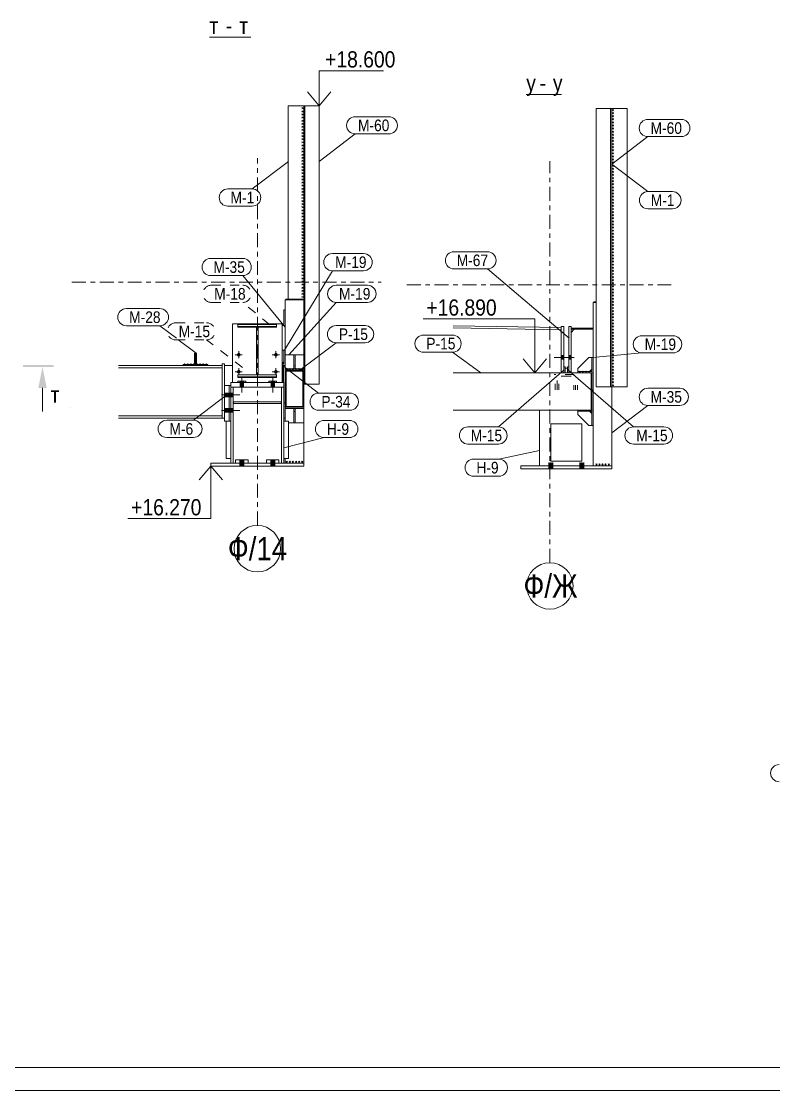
# Model space of a CAD drawing. Header units: millimetres. Extents: x -74 to 1115, y -586 to 256.
# Drawn here: x 422.8 to 584.9, y -585.5 to -355 of the extents above; entities that cross this region are included whole.
import ezdxf

# ---------------------------------------------------------------- set-up
doc = ezdxf.new("R2010")
doc.units = ezdxf.units.MM
for name, pattern in [('XKITLINE00', [0]), ('XKITLINE02', [4, 2, -2]), ('XKITLINE03', [6, 3, -1, 1, -1])]:
    doc.linetypes.add(name, pattern=pattern)
for name, color, linetype, lineweight in [('Bolt', 7, 'Continuous', 0), ('DrawingSheet', 5, 'Continuous', 0), ('GraphicObject', 6, 'Continuous', 0), ('LevelText', 7, 'Continuous', 0), ('OtherObjectType', 1, 'Continuous', 0), ('Part', 2, 'Continuous', 0), ('PartMark', 3, 'Continuous', 0), ('S-GRID', 1, 'Continuous', 0), ('Section', 6, 'Continuous', 0), ('SymbolText', 4, 'Continuous', 0)]:
    doc.layers.add(name, color=color, linetype=linetype, lineweight=lineweight)
doc.styles.add('GOST type A', font='ARIAL.TTF')

msp = doc.modelspace()

# ---------------------------------------------------------------- hatches: boundary and pattern name
at = {"layer": 'Bolt'}
for points in [[(469.23, -426.83), (469.23, -426.81), (469.24, -426.79), (469.24, -426.77), (469.24, -426.75), (469.25, -426.73), (469.26, -426.72), (469.26, -426.7), (469.27, -426.68), (469.28, -426.66), (469.29, -426.65), (469.3, -426.63), (469.31, -426.62), (469.32, -426.6), (469.33, -426.59), (469.34, -426.57), (469.36, -426.56), (469.37, -426.55), (469.39, -426.54), (469.4, -426.53), (469.42, -426.52), (469.44, -426.51), (469.45, -426.5), (469.47, -426.49), (469.49, -426.48), (469.5, -426.48), (469.52, -426.47), (469.54, -426.47), (469.56, -426.47), (469.58, -426.46), (469.6, -426.46), (469.62, -426.46), (469.63, -426.46), (469.65, -426.46), (469.67, -426.47), (469.69, -426.47), (469.71, -426.47), (469.73, -426.48), (469.75, -426.48), (469.76, -426.49), (469.78, -426.5), (469.8, -426.51), (469.81, -426.52), (469.83, -426.53), (469.84, -426.54), (469.86, -426.55), (469.87, -426.56), (469.89, -426.57), (469.9, -426.59), (469.91, -426.6), (469.92, -426.62), (469.93, -426.63), (469.94, -426.65), (469.95, -426.66), (469.96, -426.68), (469.97, -426.7), (469.98, -426.72), (469.98, -426.73), (469.99, -426.75), (469.99, -426.77), (470, -426.79), (470, -426.81), (470, -426.83), (470, -426.84), (470, -426.86), (470, -426.88), (470, -426.9), (469.99, -426.92), (469.99, -426.94), (469.98, -426.96), (469.98, -426.97), (469.97, -426.99), (469.96, -427.01), (469.95, -427.03), (469.94, -427.04), (469.93, -427.06), (469.92, -427.07), (469.91, -427.09), (469.9, -427.1), (469.89, -427.12), (469.87, -427.13), (469.86, -427.14), (469.84, -427.15), (469.83, -427.16), (469.81, -427.17), (469.8, -427.18), (469.78, -427.19), (469.76, -427.2), (469.75, -427.21), (469.73, -427.21), (469.71, -427.22), (469.69, -427.22), (469.67, -427.22), (469.65, -427.23), (469.63, -427.23), (469.62, -427.23), (469.6, -427.23), (469.58, -427.23), (469.56, -427.22), (469.54, -427.22), (469.52, -427.22), (469.5, -427.21), (469.49, -427.21), (469.47, -427.2), (469.45, -427.19), (469.44, -427.18), (469.42, -427.17), (469.4, -427.16), (469.39, -427.15), (469.37, -427.14), (469.36, -427.13), (469.34, -427.12), (469.33, -427.1), (469.32, -427.09), (469.31, -427.07), (469.3, -427.06), (469.29, -427.04), (469.28, -427.03), (469.27, -427.01), (469.26, -426.99), (469.26, -426.97), (469.25, -426.96), (469.24, -426.94), (469.24, -426.92), (469.24, -426.9), (469.23, -426.88), (469.23, -426.86), (469.23, -426.84)], [(477.23, -426.83), (477.23, -426.81), (477.24, -426.79), (477.24, -426.77), (477.24, -426.75), (477.25, -426.73), (477.26, -426.72), (477.26, -426.7), (477.27, -426.68), (477.28, -426.66), (477.29, -426.65), (477.3, -426.63), (477.31, -426.62), (477.32, -426.6), (477.33, -426.59), (477.34, -426.57), (477.36, -426.56), (477.37, -426.55), (477.39, -426.54), (477.4, -426.53), (477.42, -426.52), (477.44, -426.51), (477.45, -426.5), (477.47, -426.49), (477.49, -426.48), (477.5, -426.48), (477.52, -426.47), (477.54, -426.47), (477.56, -426.47), (477.58, -426.46), (477.6, -426.46), (477.62, -426.46), (477.63, -426.46), (477.65, -426.46), (477.67, -426.47), (477.69, -426.47), (477.71, -426.47), (477.73, -426.48), (477.75, -426.48), (477.76, -426.49), (477.78, -426.5), (477.8, -426.51), (477.81, -426.52), (477.83, -426.53), (477.84, -426.54), (477.86, -426.55), (477.87, -426.56), (477.89, -426.57), (477.9, -426.59), (477.91, -426.6), (477.92, -426.62), (477.93, -426.63), (477.94, -426.65), (477.95, -426.66), (477.96, -426.68), (477.97, -426.7), (477.98, -426.72), (477.98, -426.73), (477.99, -426.75), (477.99, -426.77), (478, -426.79), (478, -426.81), (478, -426.83), (478, -426.84), (478, -426.86), (478, -426.88), (478, -426.9), (477.99, -426.92), (477.99, -426.94), (477.98, -426.96), (477.98, -426.97), (477.97, -426.99), (477.96, -427.01), (477.95, -427.03), (477.94, -427.04), (477.93, -427.06), (477.92, -427.07), (477.91, -427.09), (477.9, -427.1), (477.89, -427.12), (477.87, -427.13), (477.86, -427.14), (477.84, -427.15), (477.83, -427.16), (477.81, -427.17), (477.8, -427.18), (477.78, -427.19), (477.76, -427.2), (477.75, -427.21), (477.73, -427.21), (477.71, -427.22), (477.69, -427.22), (477.67, -427.22), (477.65, -427.23), (477.63, -427.23), (477.62, -427.23), (477.6, -427.23), (477.58, -427.23), (477.56, -427.22), (477.54, -427.22), (477.52, -427.22), (477.5, -427.21), (477.49, -427.21), (477.47, -427.2), (477.45, -427.19), (477.44, -427.18), (477.42, -427.17), (477.4, -427.16), (477.39, -427.15), (477.37, -427.14), (477.36, -427.13), (477.34, -427.12), (477.33, -427.1), (477.32, -427.09), (477.31, -427.07), (477.3, -427.06), (477.29, -427.04), (477.28, -427.03), (477.27, -427.01), (477.26, -426.99), (477.26, -426.97), (477.25, -426.96), (477.24, -426.94), (477.24, -426.92), (477.24, -426.9), (477.23, -426.88), (477.23, -426.86), (477.23, -426.84)], [(539.66, -427.81), (539.12, -427.81), (539.12, -427.04), (539.66, -427.04)], [(541.26, -427.81), (540.72, -427.81), (540.72, -427.04), (541.26, -427.04)], [(469.23, -430.49), (469.23, -430.47), (469.24, -430.46), (469.24, -430.44), (469.24, -430.42), (469.25, -430.4), (469.26, -430.38), (469.26, -430.36), (469.27, -430.35), (469.28, -430.33), (469.29, -430.31), (469.3, -430.3), (469.31, -430.28), (469.32, -430.27), (469.33, -430.25), (469.34, -430.24), (469.36, -430.23), (469.37, -430.22), (469.39, -430.2), (469.4, -430.19), (469.42, -430.18), (469.44, -430.17), (469.45, -430.16), (469.47, -430.16), (469.49, -430.15), (469.5, -430.14), (469.52, -430.14), (469.54, -430.14), (469.56, -430.13), (469.58, -430.13), (469.6, -430.13), (469.62, -430.13), (469.63, -430.13), (469.65, -430.13), (469.67, -430.13), (469.69, -430.14), (469.71, -430.14), (469.73, -430.14), (469.75, -430.15), (469.76, -430.16), (469.78, -430.16), (469.8, -430.17), (469.81, -430.18), (469.83, -430.19), (469.84, -430.2), (469.86, -430.22), (469.87, -430.23), (469.89, -430.24), (469.9, -430.25), (469.91, -430.27), (469.92, -430.28), (469.93, -430.3), (469.94, -430.31), (469.95, -430.33), (469.96, -430.35), (469.97, -430.36), (469.98, -430.38), (469.98, -430.4), (469.99, -430.42), (469.99, -430.44), (470, -430.46), (470, -430.47), (470, -430.49), (470, -430.51), (470, -430.53), (470, -430.55), (470, -430.57), (469.99, -430.59), (469.99, -430.6), (469.98, -430.62), (469.98, -430.64), (469.97, -430.66), (469.96, -430.68), (469.95, -430.69), (469.94, -430.71), (469.93, -430.72), (469.92, -430.74), (469.91, -430.75), (469.9, -430.77), (469.89, -430.78), (469.87, -430.8), (469.86, -430.81), (469.84, -430.82), (469.83, -430.83), (469.81, -430.84), (469.8, -430.85), (469.78, -430.86), (469.76, -430.87), (469.75, -430.87), (469.73, -430.88), (469.71, -430.88), (469.69, -430.89), (469.67, -430.89), (469.65, -430.89), (469.63, -430.89), (469.62, -430.89), (469.6, -430.89), (469.58, -430.89), (469.56, -430.89), (469.54, -430.89), (469.52, -430.88), (469.5, -430.88), (469.49, -430.87), (469.47, -430.87), (469.45, -430.86), (469.44, -430.85), (469.42, -430.84), (469.4, -430.83), (469.39, -430.82), (469.37, -430.81), (469.36, -430.8), (469.34, -430.78), (469.33, -430.77), (469.32, -430.75), (469.31, -430.74), (469.3, -430.72), (469.29, -430.71), (469.28, -430.69), (469.27, -430.68), (469.26, -430.66), (469.26, -430.64), (469.25, -430.62), (469.24, -430.6), (469.24, -430.59), (469.24, -430.57), (469.23, -430.55), (469.23, -430.53), (469.23, -430.51)], [(477.23, -430.49), (477.23, -430.47), (477.24, -430.46), (477.24, -430.44), (477.24, -430.42), (477.25, -430.4), (477.26, -430.38), (477.26, -430.36), (477.27, -430.35), (477.28, -430.33), (477.29, -430.31), (477.3, -430.3), (477.31, -430.28), (477.32, -430.27), (477.33, -430.25), (477.34, -430.24), (477.36, -430.23), (477.37, -430.22), (477.39, -430.2), (477.4, -430.19), (477.42, -430.18), (477.44, -430.17), (477.45, -430.16), (477.47, -430.16), (477.49, -430.15), (477.5, -430.14), (477.52, -430.14), (477.54, -430.14), (477.56, -430.13), (477.58, -430.13), (477.6, -430.13), (477.62, -430.13), (477.63, -430.13), (477.65, -430.13), (477.67, -430.13), (477.69, -430.14), (477.71, -430.14), (477.73, -430.14), (477.75, -430.15), (477.76, -430.16), (477.78, -430.16), (477.8, -430.17), (477.81, -430.18), (477.83, -430.19), (477.84, -430.2), (477.86, -430.22), (477.87, -430.23), (477.89, -430.24), (477.9, -430.25), (477.91, -430.27), (477.92, -430.28), (477.93, -430.3), (477.94, -430.31), (477.95, -430.33), (477.96, -430.35), (477.97, -430.36), (477.98, -430.38), (477.98, -430.4), (477.99, -430.42), (477.99, -430.44), (478, -430.46), (478, -430.47), (478, -430.49), (478, -430.51), (478, -430.53), (478, -430.55), (478, -430.57), (477.99, -430.59), (477.99, -430.6), (477.98, -430.62), (477.98, -430.64), (477.97, -430.66), (477.96, -430.68), (477.95, -430.69), (477.94, -430.71), (477.93, -430.72), (477.92, -430.74), (477.91, -430.75), (477.9, -430.77), (477.89, -430.78), (477.87, -430.8), (477.86, -430.81), (477.84, -430.82), (477.83, -430.83), (477.81, -430.84), (477.8, -430.85), (477.78, -430.86), (477.76, -430.87), (477.75, -430.87), (477.73, -430.88), (477.71, -430.88), (477.69, -430.89), (477.67, -430.89), (477.65, -430.89), (477.63, -430.89), (477.62, -430.89), (477.6, -430.89), (477.58, -430.89), (477.56, -430.89), (477.54, -430.89), (477.52, -430.88), (477.5, -430.88), (477.49, -430.87), (477.47, -430.87), (477.45, -430.86), (477.44, -430.85), (477.42, -430.84), (477.4, -430.83), (477.39, -430.82), (477.37, -430.81), (477.36, -430.8), (477.34, -430.78), (477.33, -430.77), (477.32, -430.75), (477.31, -430.74), (477.3, -430.72), (477.29, -430.71), (477.28, -430.69), (477.27, -430.68), (477.26, -430.66), (477.26, -430.64), (477.25, -430.62), (477.24, -430.6), (477.24, -430.59), (477.24, -430.57), (477.23, -430.55), (477.23, -430.53), (477.23, -430.51)], [(469.9, -432.84), (469.9, -432.51), (470.67, -432.51), (470.67, -432.84)], [(469.9, -433.84), (469.9, -432.84), (470.67, -432.84), (470.67, -433.84)], [(469.9, -433.84), (469.9, -432.84), (470.67, -432.84), (470.67, -433.84)], [(476.57, -432.84), (476.57, -432.51), (477.33, -432.51), (477.33, -432.84)], [(476.57, -433.84), (476.57, -432.84), (477.33, -432.84), (477.33, -433.84)], [(476.57, -433.84), (476.57, -432.84), (477.33, -432.84), (477.33, -433.84)], [(466.55, -435.13), (467.55, -435.13), (467.55, -435.89), (466.55, -435.89)], [(466.55, -435.13), (467.55, -435.13), (467.55, -435.89), (466.55, -435.89)], [(467.55, -435.13), (467.88, -435.13), (467.88, -435.89), (467.55, -435.89)], [(467.55, -435.13), (467.88, -435.13), (467.88, -435.89), (467.55, -435.89)], [(467.92, -435.13), (468.42, -435.13), (468.42, -435.89), (467.92, -435.89)], [(467.92, -435.13), (468.42, -435.13), (468.42, -435.89), (467.92, -435.89)], [(466.55, -438.46), (467.55, -438.46), (467.55, -439.23), (466.55, -439.23)], [(466.55, -438.46), (467.55, -438.46), (467.55, -439.23), (466.55, -439.23)], [(467.55, -438.46), (467.88, -438.46), (467.88, -439.23), (467.55, -439.23)], [(467.55, -438.46), (467.88, -438.46), (467.88, -439.23), (467.55, -439.23)], [(467.92, -438.46), (468.42, -438.46), (468.42, -439.23), (467.92, -439.23)], [(467.92, -438.46), (468.42, -438.46), (468.42, -439.23), (467.92, -439.23)], [(469.85, -450.18), (469.85, -449.51), (470.72, -449.51), (470.72, -450.18)], [(469.85, -450.18), (469.85, -449.51), (470.72, -449.51), (470.72, -450.18)], [(469.85, -450.84), (469.85, -450.18), (470.72, -450.18), (470.72, -450.84)], [(469.85, -450.84), (469.85, -450.18), (470.72, -450.18), (470.72, -450.84)], [(476.52, -450.18), (476.52, -449.51), (477.38, -449.51), (477.38, -450.18)], [(476.52, -450.18), (476.52, -449.51), (477.38, -449.51), (477.38, -450.18)], [(476.52, -450.84), (476.52, -450.18), (477.38, -450.18), (477.38, -450.84)], [(476.52, -450.84), (476.52, -450.18), (477.38, -450.18), (477.38, -450.84)], [(537.29, -450.09), (537.29, -450.76), (536.42, -450.76), (536.42, -450.09)], [(537.29, -450.76), (537.29, -451.42), (536.42, -451.42), (536.42, -450.76)], [(543.96, -450.09), (543.96, -450.76), (543.09, -450.76), (543.09, -450.09)], [(543.96, -450.76), (543.96, -451.42), (543.09, -451.42), (543.09, -450.76)]]:
    msp.add_hatch(color=256, dxfattribs=at).paths.add_polyline_path(points, flags=17)
at = {"layer": 'Section'}
for points in [[(423.13, -429.09), (429.73, -429.09), (429.73, -429.51), (423.13, -429.51)], [(427.33, -429.51), (428.23, -434.01), (426.43, -434.01)]]:
    msp.add_hatch(color=256, dxfattribs=at).paths.add_polyline_path(points, flags=17)

# ---------------------------------------------------------------- linework, layer by layer
at = {"layer": 'Bolt', "linetype": 'XKITLINE00', "lineweight": 0}
for p, q in [((469.62, -427.61), (469.62, -426.08)), ((477.62, -427.61), (477.62, -426.08)), ((468.85, -426.84), (470.38, -426.84)), ((476.85, -426.84), (478.38, -426.84)), ((541.92, -427.42), (537.59, -427.42)), ((539.66, -427.04), (539.12, -427.04)), ((539.66, -427.81), (539.12, -427.81)), ((541.26, -427.04), (540.72, -427.04)), ((541.26, -427.81), (540.72, -427.81)), ((468.85, -430.51), (470.38, -430.51)), ((469.62, -431.28), (469.62, -429.74)), ((476.85, -430.51), (478.38, -430.51)), ((477.62, -431.28), (477.62, -429.74)), ((469.9, -432.51), (469.9, -432.84)), ((469.9, -432.84), (469.9, -433.84)), ((469.9, -432.84), (469.9, -433.84)), ((470.28, -431.84), (470.28, -435.01)), ((470.28, -432.84), (470.28, -433.84)), ((470.67, -432.51), (470.67, -432.84)), ((470.67, -432.84), (470.67, -433.84)), ((470.67, -432.84), (470.67, -433.84)), ((476.57, -432.51), (476.57, -432.84)), ((476.57, -432.84), (476.57, -433.84)), ((476.57, -432.84), (476.57, -433.84)), ((476.95, -431.84), (476.95, -435.01)), ((476.95, -432.84), (476.95, -433.84)), ((477.33, -432.51), (477.33, -432.84)), ((477.33, -432.84), (477.33, -433.84)), ((477.33, -432.84), (477.33, -433.84)), ((465.88, -435.51), (469.88, -435.51)), ((465.88, -435.51), (469.88, -435.51)), ((466.55, -435.13), (467.55, -435.13)), ((466.55, -435.13), (467.55, -435.13)), ((467.55, -435.13), (467.88, -435.13)), ((467.55, -435.13), (467.88, -435.13)), ((467.92, -435.13), (468.42, -435.13)), ((467.92, -435.13), (468.42, -435.13)), ((466.55, -435.89), (467.55, -435.89)), ((466.55, -435.89), (467.55, -435.89)), ((467.55, -435.89), (467.88, -435.89)), ((467.55, -435.89), (467.88, -435.89)), ((467.92, -435.89), (468.42, -435.89)), ((467.92, -435.89), (468.42, -435.89)), ((465.88, -438.84), (469.88, -438.84)), ((465.88, -438.84), (469.88, -438.84)), ((466.55, -438.46), (467.55, -438.46)), ((466.55, -438.46), (467.55, -438.46)), ((466.55, -439.23), (467.55, -439.23)), ((466.55, -439.23), (467.55, -439.23)), ((467.55, -438.46), (467.88, -438.46)), ((467.55, -438.46), (467.88, -438.46)), ((467.55, -439.23), (467.88, -439.23)), ((467.55, -439.23), (467.88, -439.23)), ((467.92, -438.46), (468.42, -438.46)), ((467.92, -438.46), (468.42, -438.46)), ((467.92, -439.23), (468.42, -439.23)), ((467.92, -439.23), (468.42, -439.23)), ((469.85, -449.51), (469.85, -450.18)), ((469.85, -449.51), (469.85, -450.18)), ((469.85, -450.18), (469.85, -450.84)), ((469.85, -450.18), (469.85, -450.84)), ((470.28, -449.51), (470.28, -450.84)), ((470.28, -449.51), (470.28, -450.84)), ((470.72, -449.51), (470.72, -450.18)), ((470.72, -449.51), (470.72, -450.18)), ((470.72, -450.18), (470.72, -450.84)), ((470.72, -450.18), (470.72, -450.84)), ((476.52, -449.51), (476.52, -450.18)), ((476.52, -449.51), (476.52, -450.18)), ((476.52, -450.18), (476.52, -450.84)), ((476.52, -450.18), (476.52, -450.84)), ((476.95, -449.51), (476.95, -450.84)), ((476.95, -449.51), (476.95, -450.84)), ((477.38, -449.51), (477.38, -450.18)), ((477.38, -449.51), (477.38, -450.18)), ((477.38, -450.18), (477.38, -450.84)), ((477.38, -450.18), (477.38, -450.84)), ((536.42, -450.09), (536.42, -450.76)), ((536.42, -450.76), (536.42, -451.42)), ((536.86, -450.09), (536.86, -451.42)), ((537.29, -450.09), (537.29, -450.76)), ((537.29, -450.76), (537.29, -451.42)), ((543.09, -450.09), (543.09, -450.76)), ((543.09, -450.76), (543.09, -451.42)), ((543.52, -450.09), (543.52, -451.42)), ((543.96, -450.09), (543.96, -450.76)), ((543.96, -450.76), (543.96, -451.42))]:
    msp.add_line(p, q, dxfattribs=at)
at = {"layer": 'Bolt', "linetype": 'XKITLINE02', "lineweight": 0}
for p, q in [((539.66, -430.71), (539.12, -430.71)), ((539.92, -430.71), (539.66, -430.71)), ((540.46, -430.71), (539.92, -430.71)), ((540.72, -430.71), (540.46, -430.71)), ((541.26, -430.71), (540.72, -430.71)), ((469.9, -432.84), (469.9, -433.84)), ((470.28, -432.84), (470.28, -433.84)), ((470.67, -432.84), (470.67, -433.84)), ((476.57, -432.84), (476.57, -433.84)), ((476.95, -432.84), (476.95, -433.84)), ((477.33, -432.84), (477.33, -433.84)), ((541.92, -431.09), (537.59, -431.09)), ((537.81, -433.09), (537.81, -433.42)), ((538.19, -432.42), (538.19, -435.59)), ((538.57, -433.09), (538.57, -433.42)), ((539.66, -431.47), (539.12, -431.47)), ((539.92, -431.47), (539.66, -431.47)), ((540.46, -431.47), (539.92, -431.47)), ((540.72, -431.47), (540.46, -431.47)), ((541.26, -431.47), (540.72, -431.47)), ((537.81, -433.42), (537.81, -434.42)), ((537.81, -433.42), (537.81, -434.42)), ((538.19, -433.42), (538.19, -434.42)), ((538.57, -433.42), (538.57, -434.42)), ((538.57, -433.42), (538.57, -434.42)), ((541.81, -433.42), (541.81, -434.42)), ((542.19, -433.42), (542.19, -434.42)), ((542.57, -433.42), (542.57, -434.42))]:
    msp.add_line(p, q, dxfattribs=at)
at = {"layer": 'DrawingSheet', "linetype": 'XKITLINE00', "lineweight": 0}
for p, q in [((-54.05, -580.45), (1109.95, -580.45)), ((-74.05, -585.45), (1114.95, -585.45))]:
    msp.add_line(p, q, dxfattribs=at)
at = {"layer": 'GraphicObject', "linetype": 'XKITLINE00', "lineweight": 0}
for p, q in [((483.62, -414.98), (483.62, -373.18)), ((549.99, -373.76), (549.99, -433.76)), ((457.62, -429.18), (462.95, -429.18)), ((479.62, -430.18), (483.62, -430.18)), ((542.66, -430.76), (545.52, -430.76)), ((479.62, -450.18), (483.62, -450.18)), ((545.99, -450.76), (549.99, -450.76))]:
    msp.add_line(p, q, dxfattribs=at)
at = {"layer": 'LevelText', "linetype": 'XKITLINE00', "lineweight": 0}
for p, q in [((486.95, -373.18), (486.95, -365.63)), ((486.95, -365.63), (487.53, -365.63)), ((500.78, -365.63), (487.53, -365.63)), ((484.45, -370.18), (486.95, -373.18)), ((486.95, -373.18), (489.45, -370.18)), ((522.6, -419.12), (509.35, -419.12)), ((533.41, -419.12), (522.6, -419.12)), ((533.41, -430.76), (533.41, -419.12)), ((530.91, -427.76), (533.41, -430.76)), ((533.41, -430.76), (535.91, -427.76)), ((463.62, -450.84), (461.12, -453.84)), ((463.62, -450.84), (463.62, -462.16)), ((466.12, -453.84), (463.62, -450.84)), ((458.98, -462.16), (445.73, -462.16)), ((463.62, -462.16), (458.98, -462.16))]:
    msp.add_line(p, q, dxfattribs=at)
at = {"layer": 'OtherObjectType', "linetype": 'XKITLINE00', "lineweight": 0}
for p, q in [((463.29, -358.43), (472.23, -358.43)), ((531.56, -370.76), (539.14, -370.76))]:
    msp.add_line(p, q, dxfattribs=at)
at = {"layer": 'Part', "linetype": 'XKITLINE00', "lineweight": 0}
for p, q in [((480.28, -414.84), (480.28, -373.18)), ((480.28, -373.18), (483.62, -373.18)), ((483.62, -414.98), (483.62, -373.18)), ((483.62, -373.18), (486.95, -373.18)), ((483.88, -433.18), (483.88, -373.18)), ((486.95, -433.18), (486.95, -373.18)), ((546.66, -373.76), (549.72, -373.76)), ((546.66, -433.76), (546.66, -373.76)), ((549.72, -433.76), (549.72, -373.76)), ((549.72, -373.76), (549.99, -373.76)), ((549.99, -433.76), (549.99, -373.76)), ((553.32, -373.76), (549.99, -373.76)), ((553.32, -433.76), (553.32, -373.76)), ((479.62, -426.84), (479.62, -414.98)), ((479.62, -414.98), (483.62, -414.98)), ((483.45, -414.84), (479.78, -414.84)), ((479.78, -414.84), (479.78, -414.98)), ((483.45, -414.98), (483.45, -414.84)), ((483.62, -426.84), (483.62, -414.98)), ((545.99, -450.76), (545.99, -415.56)), ((545.99, -415.56), (546.66, -415.56)), ((546.66, -415.42), (546.16, -415.42)), ((546.16, -415.42), (546.16, -415.56)), ((479.35, -420.24), (479.35, -417.18)), ((479.35, -417.18), (479.62, -417.18)), ((468.28, -432.84), (468.28, -420.18)), ((468.28, -420.18), (478.95, -420.18)), ((469.45, -420.77), (469.45, -420.3)), ((469.45, -420.3), (477.78, -420.3)), ((469.45, -420.88), (469.45, -420.77)), ((473.47, -420.77), (469.45, -420.77)), ((469.45, -420.88), (473.47, -420.88)), ((473.47, -431.17), (473.47, -420.77)), ((477.78, -420.77), (473.77, -420.77)), ((473.77, -420.77), (473.77, -431.17)), ((473.77, -420.88), (477.78, -420.88)), ((477.78, -420.3), (477.78, -420.77)), ((477.78, -420.88), (477.78, -420.77)), ((478.95, -432.84), (478.95, -420.18)), ((478.95, -420.24), (479.35, -420.24)), ((478.95, -420.51), (479.62, -420.51)), ((515.82, -420.59), (539.12, -420.99)), ((515.82, -421.06), (539.12, -421.46)), ((539.12, -430.76), (539.12, -420.76)), ((539.12, -420.76), (539.66, -420.76)), ((539.66, -420.76), (539.66, -430.76)), ((540.72, -430.76), (540.72, -420.76)), ((540.72, -420.76), (541.26, -420.76)), ((541.26, -420.76), (541.26, -430.76)), ((541.26, -421.09), (545.99, -421.09)), ((541.26, -422.02), (541.92, -421.36)), ((541.26, -421.36), (545.99, -421.36)), ((478.95, -425.84), (479.35, -425.84)), ((479.62, -425.84), (479.35, -425.84)), ((479.35, -425.84), (479.35, -428.91)), ((479.62, -426.84), (479.62, -425.84)), ((460.28, -426.51), (460.05, -426.51)), ((460.05, -426.51), (460.05, -428.94)), ((460.28, -429.18), (460.28, -426.51)), ((460.28, -429.18), (460.28, -426.51)), ((460.28, -426.51), (460.52, -426.51)), ((460.52, -426.51), (460.52, -428.94)), ((478.95, -428.81), (479.35, -428.41)), ((479.62, -426.84), (481.45, -426.84)), ((479.62, -430.18), (479.62, -426.84)), ((481.78, -426.84), (481.45, -426.84)), ((481.45, -429.91), (481.45, -426.84)), ((481.78, -426.84), (483.62, -426.84)), ((481.78, -429.91), (481.78, -426.84)), ((483.62, -426.84), (483.62, -430.18)), ((545.06, -427.42), (542.66, -429.82)), ((545.72, -427.42), (545.06, -427.42)), ((545.99, -427.42), (545.72, -427.42)), ((545.72, -427.42), (545.72, -430.49)), ((545.99, -430.76), (545.99, -427.42)), ((466.02, -429.18), (443.68, -429.18)), ((443.68, -429.64), (466.02, -429.64)), ((460.05, -428.94), (457.62, -428.94)), ((457.62, -428.94), (457.62, -429.18)), ((460.52, -428.94), (462.95, -428.94)), ((462.95, -428.94), (462.95, -429.18)), ((466.02, -428.84), (466.55, -428.84)), ((466.02, -429.18), (466.02, -428.84)), ((466.02, -429.64), (466.02, -429.18)), ((466.02, -440.04), (466.02, -429.64)), ((466.55, -433.51), (466.55, -428.84)), ((466.55, -429.18), (468.28, -429.18)), ((478.95, -432.51), (478.95, -428.84)), ((479.35, -428.91), (478.95, -428.91)), ((478.95, -429.18), (479.15, -429.18)), ((478.95, -429.18), (479.62, -429.18)), ((479.15, -429.18), (479.15, -432.84)), ((479.28, -429.34), (479.15, -429.34)), ((479.28, -432.84), (479.28, -429.34)), ((479.62, -429.91), (483.62, -429.91)), ((479.62, -438.18), (479.62, -430.18)), ((479.62, -430.18), (483.62, -430.18)), ((483.42, -430.38), (479.82, -430.38)), ((479.82, -430.38), (479.82, -437.98)), ((481.45, -429.24), (481.78, -429.24)), ((481.78, -429.91), (481.45, -429.91)), ((483.42, -437.98), (483.42, -430.38)), ((483.62, -430.18), (483.62, -438.18)), ((515.82, -430.76), (545.52, -430.76)), ((539.92, -429.42), (539.66, -429.42)), ((539.66, -429.42), (539.66, -430.76)), ((539.92, -430.76), (539.92, -429.42)), ((540.46, -429.76), (539.92, -429.76)), ((539.92, -429.76), (539.92, -430.76)), ((540.72, -429.42), (540.46, -429.42)), ((540.46, -429.42), (540.46, -430.76)), ((540.46, -430.76), (540.46, -429.76)), ((540.72, -430.76), (540.72, -429.42)), ((542.66, -429.82), (542.66, -430.49)), ((545.72, -430.49), (542.66, -430.49)), ((542.66, -430.49), (542.66, -430.76)), ((542.66, -430.76), (545.99, -430.76)), ((545.22, -430.49), (545.72, -429.99)), ((545.52, -438.76), (545.52, -430.76)), ((545.66, -430.92), (545.52, -430.92)), ((545.66, -438.59), (545.66, -430.92)), ((467.92, -432.84), (479.32, -432.84)), ((467.92, -433.84), (467.92, -432.84)), ((469.45, -431.64), (469.45, -431.17)), ((469.45, -431.17), (473.47, -431.17)), ((469.45, -431.75), (469.45, -431.64)), ((469.45, -431.64), (477.78, -431.64)), ((469.45, -431.75), (477.78, -431.75)), ((469.45, -432.84), (469.45, -432.51)), ((469.45, -432.51), (471.12, -432.51)), ((471.12, -432.84), (471.12, -432.51)), ((473.77, -431.17), (477.78, -431.17)), ((476.12, -432.84), (476.12, -432.51)), ((476.12, -432.51), (477.78, -432.51)), ((477.78, -431.17), (477.78, -431.64)), ((477.78, -431.75), (477.78, -431.64)), ((477.78, -432.84), (477.78, -432.51)), ((479.32, -432.84), (479.32, -433.84)), ((483.62, -433.18), (486.95, -433.18)), ((467.55, -433.51), (466.55, -433.51)), ((466.55, -433.51), (466.55, -441.18)), ((467.88, -433.51), (467.55, -433.51)), ((467.55, -433.51), (467.55, -441.18)), ((467.55, -433.51), (467.55, -441.18)), ((467.88, -433.51), (467.88, -441.18)), ((467.92, -433.84), (468.42, -433.84)), ((467.92, -450.18), (467.92, -433.84)), ((468.42, -433.84), (468.42, -450.18)), ((468.42, -433.84), (478.82, -433.84)), ((479.32, -433.84), (478.82, -433.84)), ((478.82, -433.84), (478.82, -450.18)), ((479.32, -450.18), (479.32, -433.84)), ((545.66, -434.42), (545.99, -434.42)), ((549.72, -433.76), (546.66, -433.76)), ((549.72, -433.76), (549.99, -433.76)), ((549.99, -450.76), (549.99, -433.76)), ((549.99, -433.76), (553.32, -433.76)), ((467.88, -437.18), (467.92, -437.18)), ((478.78, -437.01), (468.45, -437.01)), ((468.45, -437.01), (468.45, -437.34)), ((478.78, -437.34), (468.45, -437.34)), ((478.78, -437.01), (478.78, -437.34)), ((479.32, -437.18), (479.62, -437.18)), ((479.35, -437.44), (479.32, -437.44)), ((479.35, -440.51), (479.35, -437.44)), ((443.68, -440.04), (466.02, -440.04)), ((466.02, -440.51), (466.02, -440.04)), ((479.35, -437.94), (479.32, -437.91)), ((483.62, -438.18), (479.62, -438.18)), ((479.62, -438.18), (479.62, -441.18)), ((479.62, -438.44), (483.62, -438.44)), ((479.82, -437.98), (483.42, -437.98)), ((481.45, -438.44), (481.45, -441.51)), ((481.45, -438.44), (481.78, -438.44)), ((481.45, -439.11), (481.78, -439.11)), ((481.78, -438.44), (481.78, -441.51)), ((483.62, -441.51), (483.62, -438.18)), ((515.82, -438.76), (545.52, -438.76)), ((534.39, -450.76), (534.39, -438.76)), ((542.66, -439.02), (542.66, -438.76)), ((542.66, -438.76), (545.99, -438.76)), ((542.66, -439.69), (542.66, -439.02)), ((545.72, -439.02), (542.66, -439.02)), ((545.06, -442.09), (542.66, -439.69)), ((545.72, -439.52), (545.22, -439.02)), ((545.52, -438.59), (545.66, -438.59)), ((545.72, -442.09), (545.72, -439.02)), ((545.99, -438.76), (545.99, -442.09)), ((443.68, -440.51), (466.02, -440.51)), ((466.02, -440.51), (466.55, -440.51)), ((467.55, -441.18), (466.55, -441.18)), ((466.92, -449.18), (466.92, -441.18)), ((467.88, -441.18), (467.55, -441.18)), ((467.88, -441.18), (467.92, -441.18)), ((479.32, -440.51), (479.35, -440.51)), ((479.32, -441.18), (480.32, -441.18)), ((479.62, -440.51), (479.35, -440.51)), ((480.32, -441.18), (480.32, -449.18)), ((480.32, -441.51), (481.45, -441.51)), ((481.45, -441.51), (481.78, -441.51)), ((481.78, -441.51), (483.62, -441.51)), ((483.62, -450.18), (483.62, -441.51)), ((536.86, -441.76), (536.86, -449.76)), ((543.52, -441.76), (536.86, -441.76)), ((543.52, -449.76), (543.52, -441.76)), ((545.72, -442.09), (545.06, -442.09)), ((545.99, -442.09), (545.72, -442.09)), ((466.92, -449.18), (467.92, -449.18)), ((480.32, -449.18), (479.32, -449.18)), ((479.62, -450.18), (479.62, -449.18)), ((463.62, -450.84), (463.62, -450.18)), ((463.62, -450.18), (483.62, -450.18)), ((463.62, -450.84), (483.62, -450.84)), ((468.95, -450.18), (468.95, -449.51)), ((468.95, -449.51), (471.62, -449.51)), ((471.62, -450.18), (471.62, -449.51)), ((475.62, -450.18), (475.62, -449.51)), ((475.62, -449.51), (478.28, -449.51)), ((478.28, -450.18), (478.28, -449.51)), ((483.62, -450.84), (483.62, -450.18)), ((530.39, -450.76), (549.99, -450.76)), ((530.39, -451.42), (530.39, -450.76)), ((549.99, -451.42), (530.39, -451.42)), ((536.86, -449.76), (543.52, -449.76)), ((545.99, -450.76), (549.99, -450.76)), ((549.99, -450.76), (549.99, -451.42))]:
    msp.add_line(p, q, dxfattribs=at)
at = {"layer": 'PartMark', "linetype": 'XKITLINE00', "lineweight": 0}
for p, q in [((494.71, -375.56), (501.94, -375.56)), ((557.75, -376.14), (564.98, -376.14)), ((486.93, -385.19), (494.71, -379.26)), ((494.71, -379.26), (501.94, -379.26)), ((549.97, -385.77), (557.75, -379.84)), ((557.75, -379.84), (564.98, -379.84)), ((480.3, -385.19), (472.52, -391.12)), ((550.01, -385.77), (557.79, -391.69)), ((467.25, -391.12), (472.52, -391.12)), ((557.79, -391.69), (563.06, -391.69)), ((467.25, -394.82), (472.52, -394.82)), ((557.79, -395.39), (563.06, -395.39)), ((489.78, -405.05), (496.52, -405.05)), ((515.98, -404.65), (523.2, -404.65)), ((463.56, -406.1), (470.47, -406.1)), ((463.56, -409.8), (470.47, -409.8)), ((479.63, -420.92), (470.47, -409.8)), ((479.47, -425.86), (489.78, -408.75)), ((489.78, -408.75), (496.52, -408.75)), ((515.98, -408.35), (523.2, -408.35)), ((540.84, -423.3), (523.2, -408.35)), ((490.62, -411.86), (497.36, -411.86)), ((445.4, -416.9), (452.63, -416.9)), ((480.43, -426.86), (490.62, -415.56)), ((490.62, -415.56), (497.36, -415.56)), ((445.4, -420.6), (452.63, -420.6)), ((456.17, -423.3), (452.63, -420.6)), ((490.58, -420.57), (496.84, -420.57)), ((460.41, -426.53), (456.51, -423.56)), ((509.44, -422.6), (515.69, -422.6)), ((556.48, -422.74), (563.21, -422.74)), ((482.81, -430.19), (490.58, -424.27)), ((490.58, -424.27), (496.84, -424.27)), ((509.44, -426.3), (515.69, -426.3)), ((521.77, -430.77), (515.69, -426.3)), ((545.85, -427.44), (556.48, -426.44)), ((556.48, -426.44), (563.21, -426.44)), ((479.04, -429.19), (486.82, -435.12)), ((539.72, -430.1), (525.57, -442.39)), ((540.52, -430.1), (554.66, -442.39)), ((467.63, -435.05), (459.85, -440.98)), ((486.82, -435.12), (493.56, -435.12)), ((557.75, -434.08), (564.66, -434.08)), ((549.97, -443.71), (557.75, -437.78)), ((557.75, -437.78), (564.66, -437.78)), ((486.82, -438.82), (493.56, -438.82)), ((454.09, -440.98), (459.85, -440.98)), ((488, -441.01), (493.43, -441.01)), ((519, -442.39), (525.57, -442.39)), ((554.66, -442.39), (561.24, -442.39)), ((454.09, -444.68), (459.85, -444.68)), ((479.3, -446.9), (488, -444.71)), ((488, -444.71), (493.43, -444.71)), ((519, -446.09), (525.57, -446.09)), ((554.66, -446.09), (561.24, -446.09)), ((520.22, -449.33), (525.65, -449.33)), ((534.41, -447.48), (525.65, -449.33)), ((520.22, -453.03), (525.65, -453.03))]:
    msp.add_line(p, q, dxfattribs=at)
at = {"layer": 'PartMark', "linetype": 'XKITLINE02', "lineweight": 0}
for p, q in [((463.73, -411.87), (470.46, -411.87)), ((463.73, -415.57), (470.46, -415.57)), ((476.3, -420.37), (470.46, -415.57)), ((456.07, -419.96), (462.65, -419.96)), ((456.07, -423.66), (462.65, -423.66)), ((470.43, -429.59), (462.65, -423.66))]:
    msp.add_line(p, q, dxfattribs=at)
at = {"layer": 'PartMark', "linetype": 'XKITLINE00', "lineweight": 0}
for centre, start, end in [((494.71, -377.41), 90, 270), ((501.94, -377.41), 270, 90), ((557.75, -377.99), 90, 270), ((564.98, -377.99), 270, 90), ((467.25, -392.97), 90, 270), ((472.52, -392.97), 270, 90), ((557.79, -393.54), 90, 270), ((563.06, -393.54), 270, 90), ((489.78, -406.9), 90, 270), ((496.52, -406.9), 270, 90), ((515.98, -406.5), 90, 270), ((523.2, -406.5), 270, 90), ((463.56, -407.95), 90, 270), ((470.47, -407.95), 270, 90), ((490.62, -413.71), 90, 270), ((497.36, -413.71), 270, 90), ((445.4, -418.75), 90, 270), ((452.63, -418.75), 270, 90), ((490.58, -422.42), 90, 270), ((496.84, -422.42), 270, 90), ((509.44, -424.45), 90, 270), ((515.69, -424.45), 270, 90), ((556.48, -424.59), 90, 270), ((563.21, -424.59), 270, 90), ((486.82, -436.97), 90, 270), ((493.56, -436.97), 270, 90), ((557.75, -435.93), 90, 270), ((564.66, -435.93), 270, 90), ((454.09, -442.83), 90, 270), ((459.85, -442.83), 270, 90), ((488, -442.86), 90, 270), ((493.43, -442.86), 270, 90), ((519, -444.24), 90, 270), ((525.57, -444.24), 270, 90), ((554.66, -444.24), 90, 270), ((561.24, -444.24), 270, 90), ((520.22, -451.18), 90, 270), ((525.65, -451.18), 270, 90), ((586.07, -517.02), 90, 270)]:
    msp.add_arc(centre, 1.85, start, end, dxfattribs=at)
at = {"layer": 'PartMark', "linetype": 'XKITLINE02', "lineweight": 0}
for centre, start, end in [((463.73, -413.72), 90, 270), ((470.46, -413.72), 270, 90), ((456.07, -421.81), 90, 270), ((462.65, -421.81), 270, 90)]:
    msp.add_arc(centre, 1.85, start, end, dxfattribs=at)
at = {"layer": 'S-GRID', "linetype": 'XKITLINE03', "lineweight": 0}
for p, q in [((473.62, -463.65), (473.62, -384.51)), ((536.66, -471.68), (536.66, -385.09)), ((433.68, -411.18), (500.28, -411.18)), ((505.82, -411.76), (563.32, -411.76))]:
    msp.add_line(p, q, dxfattribs=at)
at = {"layer": 'S-GRID', "linetype": 'XKITLINE00', "lineweight": 0}
for centre in [(473.62, -468.65), (536.66, -476.68)]:
    msp.add_circle(centre, 5, dxfattribs=at)
at = {"layer": 'Section', "linetype": 'XKITLINE00', "lineweight": 0}
for p, q in [((427.33, -439.11), (427.33, -434.01)), ((433.33, -438.21), (433.33, -438.21)), ((433.33, -438.21), (433.33, -438.21))]:
    msp.add_line(p, q, dxfattribs=at)
at = {"layer": 'SymbolText', "linetype": 'XKITLINE00', "lineweight": 0}
for p, q in [((483.62, -373.87), (483.24, -373.59)), ((483.24, -373.87), (483.62, -373.62)), ((483.62, -374.54), (483.24, -374.26)), ((483.24, -374.54), (483.62, -374.29)), ((483.62, -375.2), (483.24, -374.93)), ((483.24, -375.2), (483.62, -374.95)), ((483.62, -375.87), (483.24, -375.59)), ((483.24, -375.87), (483.62, -375.62)), ((549.99, -373.96), (550.37, -374.24)), ((550.37, -373.96), (549.99, -374.21)), ((549.99, -374.63), (550.37, -374.91)), ((550.37, -374.63), (549.99, -374.88)), ((549.99, -375.3), (550.37, -375.57)), ((550.37, -375.3), (549.99, -375.55)), ((483.62, -376.54), (483.24, -376.26)), ((483.24, -376.54), (483.62, -376.29)), ((483.62, -377.2), (483.24, -376.93)), ((483.24, -377.2), (483.62, -376.95)), ((483.62, -377.87), (483.24, -377.59)), ((483.24, -377.87), (483.62, -377.62)), ((549.99, -375.96), (550.37, -376.24)), ((550.37, -375.96), (549.99, -376.21)), ((549.99, -376.63), (550.37, -376.91)), ((550.37, -376.63), (549.99, -376.88)), ((549.99, -377.3), (550.37, -377.57)), ((550.37, -377.3), (549.99, -377.55)), ((483.62, -378.54), (483.24, -378.26)), ((483.24, -378.54), (483.62, -378.29)), ((483.62, -379.2), (483.24, -378.93)), ((483.24, -379.2), (483.62, -378.95)), ((483.62, -379.87), (483.24, -379.59)), ((483.24, -379.87), (483.62, -379.62)), ((549.99, -377.96), (550.37, -378.24)), ((550.37, -377.96), (549.99, -378.21)), ((549.99, -378.63), (550.37, -378.91)), ((550.37, -378.63), (549.99, -378.88)), ((549.99, -379.3), (550.37, -379.57)), ((550.37, -379.3), (549.99, -379.55)), ((549.99, -379.96), (550.37, -380.24)), ((550.37, -379.96), (549.99, -380.21)), ((483.62, -380.54), (483.24, -380.26)), ((483.24, -380.54), (483.62, -380.29)), ((483.62, -381.2), (483.24, -380.93)), ((483.24, -381.2), (483.62, -380.95)), ((483.62, -381.87), (483.24, -381.59)), ((483.24, -381.87), (483.62, -381.62)), ((483.62, -382.54), (483.24, -382.26)), ((483.24, -382.54), (483.62, -382.29)), ((549.99, -380.63), (550.37, -380.91)), ((550.37, -380.63), (549.99, -380.88)), ((549.99, -381.3), (550.37, -381.57)), ((550.37, -381.3), (549.99, -381.55)), ((549.99, -381.96), (550.37, -382.24)), ((550.37, -381.96), (549.99, -382.21)), ((483.62, -383.2), (483.24, -382.93)), ((483.24, -383.2), (483.62, -382.95)), ((483.62, -383.87), (483.24, -383.59)), ((483.24, -383.87), (483.62, -383.62)), ((483.62, -384.54), (483.24, -384.26)), ((483.24, -384.54), (483.62, -384.29)), ((549.99, -382.63), (550.37, -382.91)), ((550.37, -382.63), (549.99, -382.88)), ((549.99, -383.3), (550.37, -383.57)), ((550.37, -383.3), (549.99, -383.55)), ((549.99, -383.96), (550.37, -384.24)), ((550.37, -383.96), (549.99, -384.21)), ((549.99, -384.63), (550.37, -384.91)), ((550.37, -384.63), (549.99, -384.88)), ((483.62, -385.2), (483.24, -384.93)), ((483.24, -385.2), (483.62, -384.95)), ((483.62, -385.87), (483.24, -385.59)), ((483.24, -385.87), (483.62, -385.62)), ((483.62, -386.54), (483.24, -386.26)), ((483.24, -386.54), (483.62, -386.29)), ((483.62, -387.2), (483.24, -386.93)), ((483.24, -387.2), (483.62, -386.95)), ((549.99, -385.3), (550.37, -385.57)), ((550.37, -385.3), (549.99, -385.55)), ((549.99, -385.96), (550.37, -386.24)), ((550.37, -385.96), (549.99, -386.21)), ((549.99, -386.63), (550.37, -386.91)), ((550.37, -386.63), (549.99, -386.88)), ((483.62, -387.87), (483.24, -387.59)), ((483.24, -387.87), (483.62, -387.62)), ((483.62, -388.54), (483.24, -388.26)), ((483.24, -388.54), (483.62, -388.29)), ((483.62, -389.2), (483.24, -388.93)), ((483.24, -389.2), (483.62, -388.95)), ((549.99, -387.3), (550.37, -387.57)), ((550.37, -387.3), (549.99, -387.55)), ((549.99, -387.96), (550.37, -388.24)), ((550.37, -387.96), (549.99, -388.21)), ((549.99, -388.63), (550.37, -388.91)), ((550.37, -388.63), (549.99, -388.88)), ((549.99, -389.3), (550.37, -389.57)), ((550.37, -389.3), (549.99, -389.55)), ((483.62, -389.87), (483.24, -389.59)), ((483.24, -389.87), (483.62, -389.62)), ((483.62, -390.54), (483.24, -390.26)), ((483.24, -390.54), (483.62, -390.29)), ((483.62, -391.2), (483.24, -390.93)), ((483.24, -391.2), (483.62, -390.95)), ((483.62, -391.87), (483.24, -391.59)), ((483.24, -391.87), (483.62, -391.62)), ((549.99, -389.96), (550.37, -390.24)), ((550.37, -389.96), (549.99, -390.21)), ((549.99, -390.63), (550.37, -390.91)), ((550.37, -390.63), (549.99, -390.88)), ((549.99, -391.3), (550.37, -391.57)), ((550.37, -391.3), (549.99, -391.55)), ((483.62, -392.54), (483.24, -392.26)), ((483.24, -392.54), (483.62, -392.29)), ((483.62, -393.2), (483.24, -392.93)), ((483.24, -393.2), (483.62, -392.95)), ((483.62, -393.87), (483.24, -393.59)), ((483.24, -393.87), (483.62, -393.62)), ((549.99, -391.96), (550.37, -392.24)), ((550.37, -391.96), (549.99, -392.21)), ((549.99, -392.63), (550.37, -392.91)), ((550.37, -392.63), (549.99, -392.88)), ((549.99, -393.3), (550.37, -393.57)), ((550.37, -393.3), (549.99, -393.55)), ((549.99, -393.96), (550.37, -394.24)), ((550.37, -393.96), (549.99, -394.21)), ((483.62, -394.54), (483.24, -394.26)), ((483.24, -394.54), (483.62, -394.29)), ((483.62, -395.2), (483.24, -394.93)), ((483.24, -395.2), (483.62, -394.95)), ((483.62, -395.87), (483.24, -395.59)), ((483.24, -395.87), (483.62, -395.62)), ((483.62, -396.54), (483.24, -396.26)), ((483.24, -396.54), (483.62, -396.29)), ((549.99, -394.63), (550.37, -394.91)), ((550.37, -394.63), (549.99, -394.88)), ((549.99, -395.3), (550.37, -395.57)), ((550.37, -395.3), (549.99, -395.55)), ((549.99, -395.96), (550.37, -396.24)), ((550.37, -395.96), (549.99, -396.21)), ((483.62, -397.2), (483.24, -396.93)), ((483.24, -397.2), (483.62, -396.95)), ((483.62, -397.87), (483.24, -397.59)), ((483.24, -397.87), (483.62, -397.62)), ((483.62, -398.54), (483.24, -398.26)), ((483.24, -398.54), (483.62, -398.29)), ((549.99, -396.63), (550.37, -396.91)), ((550.37, -396.63), (549.99, -396.88)), ((549.99, -397.3), (550.37, -397.57)), ((550.37, -397.3), (549.99, -397.55)), ((549.99, -397.96), (550.37, -398.24)), ((550.37, -397.96), (549.99, -398.21)), ((549.99, -398.63), (550.37, -398.91)), ((550.37, -398.63), (549.99, -398.88)), ((483.62, -399.2), (483.24, -398.93)), ((483.24, -399.2), (483.62, -398.95)), ((483.62, -399.87), (483.24, -399.59)), ((483.24, -399.87), (483.62, -399.62)), ((483.62, -400.54), (483.24, -400.26)), ((483.24, -400.54), (483.62, -400.29)), ((483.62, -401.2), (483.24, -400.93)), ((483.24, -401.2), (483.62, -400.95)), ((549.99, -399.3), (550.37, -399.57)), ((550.37, -399.3), (549.99, -399.55)), ((549.99, -399.96), (550.37, -400.24)), ((550.37, -399.96), (549.99, -400.21)), ((549.99, -400.63), (550.37, -400.91)), ((550.37, -400.63), (549.99, -400.88)), ((483.62, -401.87), (483.24, -401.59)), ((483.24, -401.87), (483.62, -401.62)), ((483.62, -402.54), (483.24, -402.26)), ((483.24, -402.54), (483.62, -402.29)), ((483.62, -403.2), (483.24, -402.93)), ((483.24, -403.2), (483.62, -402.95)), ((549.99, -401.3), (550.37, -401.57)), ((550.37, -401.3), (549.99, -401.55)), ((549.99, -401.96), (550.37, -402.24)), ((550.37, -401.96), (549.99, -402.21)), ((549.99, -402.63), (550.37, -402.91)), ((550.37, -402.63), (549.99, -402.88)), ((549.99, -403.3), (550.37, -403.57)), ((550.37, -403.3), (549.99, -403.55)), ((483.62, -403.87), (483.24, -403.59)), ((483.24, -403.87), (483.62, -403.62)), ((483.62, -404.54), (483.24, -404.26)), ((483.24, -404.54), (483.62, -404.29)), ((483.62, -405.2), (483.24, -404.93)), ((483.24, -405.2), (483.62, -404.95)), ((483.62, -405.87), (483.24, -405.59)), ((549.99, -403.96), (550.37, -404.24)), ((550.37, -403.96), (549.99, -404.21)), ((549.99, -404.63), (550.37, -404.91)), ((550.37, -404.63), (549.99, -404.88)), ((549.99, -405.3), (550.37, -405.57)), ((550.37, -405.3), (549.99, -405.55)), ((483.24, -405.87), (483.62, -405.62)), ((483.62, -406.54), (483.24, -406.26)), ((483.24, -406.54), (483.62, -406.29)), ((483.62, -407.2), (483.24, -406.93)), ((483.24, -407.2), (483.62, -406.95)), ((483.62, -407.87), (483.24, -407.59)), ((483.24, -407.87), (483.62, -407.62)), ((549.99, -405.96), (550.37, -406.24)), ((550.37, -405.96), (549.99, -406.21)), ((549.99, -406.63), (550.37, -406.91)), ((550.37, -406.63), (549.99, -406.88)), ((549.99, -407.3), (550.37, -407.57)), ((550.37, -407.3), (549.99, -407.55)), ((483.62, -408.54), (483.24, -408.26)), ((483.24, -408.54), (483.62, -408.29)), ((483.62, -409.2), (483.24, -408.93)), ((483.24, -409.2), (483.62, -408.95)), ((483.62, -409.87), (483.24, -409.59)), ((483.24, -409.87), (483.62, -409.62)), ((549.99, -407.96), (550.37, -408.24)), ((550.37, -407.96), (549.99, -408.21)), ((549.99, -408.63), (550.37, -408.91)), ((550.37, -408.63), (549.99, -408.88)), ((549.99, -409.3), (550.37, -409.57)), ((550.37, -409.3), (549.99, -409.55)), ((549.99, -409.96), (550.37, -410.24)), ((550.37, -409.96), (549.99, -410.21)), ((483.62, -410.54), (483.24, -410.26)), ((483.24, -410.54), (483.62, -410.29)), ((483.62, -411.2), (483.24, -410.93)), ((483.24, -411.2), (483.62, -410.95)), ((483.62, -411.87), (483.24, -411.59)), ((483.24, -411.87), (483.62, -411.62)), ((483.62, -412.54), (483.24, -412.26)), ((483.24, -412.54), (483.62, -412.29)), ((549.99, -410.63), (550.37, -410.91)), ((550.37, -410.63), (549.99, -410.88)), ((549.99, -411.3), (550.37, -411.57)), ((550.37, -411.3), (549.99, -411.55)), ((549.99, -411.96), (550.37, -412.24)), ((550.37, -411.96), (549.99, -412.21)), ((483.62, -413.2), (483.24, -412.93)), ((483.24, -413.2), (483.62, -412.95)), ((483.62, -413.87), (483.24, -413.59)), ((483.24, -413.87), (483.62, -413.62)), ((483.62, -414.54), (483.24, -414.26)), ((483.24, -414.54), (483.62, -414.29)), ((549.99, -412.63), (550.37, -412.91)), ((550.37, -412.63), (549.99, -412.88)), ((549.99, -413.3), (550.37, -413.57)), ((550.37, -413.3), (549.99, -413.55)), ((549.99, -413.96), (550.37, -414.24)), ((550.37, -413.96), (549.99, -414.21)), ((549.99, -414.63), (550.37, -414.91)), ((550.37, -414.63), (549.99, -414.88)), ((549.99, -415.3), (550.37, -415.57)), ((550.37, -415.3), (549.99, -415.55)), ((549.99, -415.96), (550.37, -416.24)), ((550.37, -415.96), (549.99, -416.21)), ((549.99, -416.63), (550.37, -416.91)), ((550.37, -416.63), (549.99, -416.88)), ((549.99, -417.3), (550.37, -417.57)), ((550.37, -417.3), (549.99, -417.55)), ((549.99, -417.96), (550.37, -418.24)), ((550.37, -417.96), (549.99, -418.21)), ((549.99, -418.63), (550.37, -418.91)), ((550.37, -418.63), (549.99, -418.88)), ((549.99, -419.3), (550.37, -419.57)), ((550.37, -419.3), (549.99, -419.55)), ((549.99, -419.96), (550.37, -420.24)), ((550.37, -419.96), (549.99, -420.21)), ((549.99, -420.63), (550.37, -420.91)), ((550.37, -420.63), (549.99, -420.88)), ((549.99, -421.3), (550.37, -421.57)), ((550.37, -421.3), (549.99, -421.55)), ((549.99, -421.96), (550.37, -422.24)), ((550.37, -421.96), (549.99, -422.21)), ((549.99, -422.63), (550.37, -422.91)), ((550.37, -422.63), (549.99, -422.88)), ((549.99, -423.3), (550.37, -423.57)), ((550.37, -423.3), (549.99, -423.55)), ((549.99, -423.96), (550.37, -424.24)), ((550.37, -423.96), (549.99, -424.21)), ((549.99, -424.63), (550.37, -424.91)), ((550.37, -424.63), (549.99, -424.88)), ((549.99, -425.3), (550.37, -425.57)), ((550.37, -425.3), (549.99, -425.55)), ((549.99, -425.96), (550.37, -426.24)), ((550.37, -425.96), (549.99, -426.21)), ((549.99, -426.63), (550.37, -426.91)), ((550.37, -426.63), (549.99, -426.88)), ((549.99, -427.3), (550.37, -427.57)), ((550.37, -427.3), (549.99, -427.55)), ((549.99, -427.96), (550.37, -428.24)), ((550.37, -427.96), (549.99, -428.21)), ((549.99, -428.63), (550.37, -428.91)), ((550.37, -428.63), (549.99, -428.88)), ((457.82, -429.18), (458.1, -428.8)), ((457.82, -428.8), (458.07, -429.18)), ((458.49, -429.18), (458.77, -428.8)), ((458.49, -428.8), (458.74, -429.18)), ((459.16, -429.18), (459.43, -428.8)), ((459.16, -428.8), (459.41, -429.18)), ((459.82, -429.18), (460.1, -428.8)), ((459.82, -428.8), (460.07, -429.18)), ((460.49, -429.18), (460.77, -428.8)), ((460.49, -428.8), (460.74, -429.18)), ((461.16, -429.18), (461.43, -428.8)), ((461.16, -428.8), (461.41, -429.18)), ((461.82, -429.18), (462.1, -428.8)), ((461.82, -428.8), (462.07, -429.18)), ((462.49, -429.18), (462.77, -428.8)), ((462.49, -428.8), (462.74, -429.18)), ((479.82, -430.18), (480.1, -429.8)), ((479.82, -429.8), (480.07, -430.18)), ((480.49, -430.18), (480.77, -429.8)), ((480.49, -429.8), (480.74, -430.18)), ((481.16, -430.18), (481.43, -429.8)), ((481.16, -429.8), (481.41, -430.18)), ((481.82, -430.18), (482.1, -429.8)), ((481.82, -429.8), (482.07, -430.18)), ((482.49, -430.18), (482.77, -429.8)), ((482.49, -429.8), (482.74, -430.18)), ((483.16, -430.18), (483.43, -429.8)), ((483.16, -429.8), (483.41, -430.18)), ((542.97, -430.76), (543.24, -430.38)), ((542.97, -430.38), (543.22, -430.76)), ((543.63, -430.76), (543.91, -430.38)), ((543.63, -430.38), (543.88, -430.76)), ((544.3, -430.76), (544.57, -430.38)), ((544.3, -430.38), (544.55, -430.76)), ((544.97, -430.76), (545.24, -430.38)), ((544.97, -430.38), (545.22, -430.76)), ((549.99, -429.3), (550.37, -429.57)), ((550.37, -429.3), (549.99, -429.55)), ((549.99, -429.96), (550.37, -430.24)), ((550.37, -429.96), (549.99, -430.21)), ((549.99, -430.63), (550.37, -430.91)), ((550.37, -430.63), (549.99, -430.88)), ((549.99, -431.3), (550.37, -431.57)), ((550.37, -431.3), (549.99, -431.55)), ((549.99, -431.96), (550.37, -432.24)), ((550.37, -431.96), (549.99, -432.21)), ((549.99, -432.63), (550.37, -432.91)), ((550.37, -432.63), (549.99, -432.88)), ((549.99, -433.3), (550.37, -433.57)), ((550.37, -433.3), (549.99, -433.55)), ((479.82, -450.18), (480.1, -449.8)), ((479.82, -449.8), (480.07, -450.18)), ((480.49, -450.18), (480.77, -449.8)), ((480.49, -449.8), (480.74, -450.18)), ((481.16, -450.18), (481.43, -449.8)), ((481.16, -449.8), (481.41, -450.18)), ((481.82, -450.18), (482.1, -449.8)), ((481.82, -449.8), (482.07, -450.18)), ((482.49, -450.18), (482.77, -449.8)), ((482.49, -449.8), (482.74, -450.18)), ((483.16, -450.18), (483.43, -449.8)), ((483.16, -449.8), (483.41, -450.18)), ((546.53, -450.76), (546.81, -450.38)), ((546.53, -450.38), (546.78, -450.76)), ((547.2, -450.76), (547.47, -450.38)), ((547.2, -450.38), (547.45, -450.76)), ((547.87, -450.76), (548.14, -450.38)), ((547.87, -450.38), (548.12, -450.76)), ((548.53, -450.76), (548.81, -450.38)), ((548.53, -450.38), (548.78, -450.76)), ((549.2, -450.76), (549.47, -450.38)), ((549.2, -450.38), (549.45, -450.76))]:
    msp.add_line(p, q, dxfattribs=at)

# ---------------------------------------------------------------- texts
at = {"layer": 'LevelText', "style": 'GOST type A', "width": 0.85}
for s, p in [('+18.600', (488.23, -364.93)), ('+16.890', (510.05, -418.42)), ('+16.270', (446.43, -461.46))]:
    msp.add_text(s, height=3.5, dxfattribs=at).set_placement(p)
at = {"layer": 'OtherObjectType', "style": 'GOST type A', "width": 0.85}
for s, p in [('т', (463.29, -357.68)), ('-', (466.84, -357.68)), ('т', (469.72, -357.68)), ('у', (531.56, -370.01)), ('-', (534.44, -370.01)), ('у', (537.31, -370.01))]:
    msp.add_text(s, height=3.5, dxfattribs=at).set_placement(p)
at = {"layer": 'PartMark', "style": 'GOST type A', "width": 0.85}
for s, p in [('М-60', (495.31, -378.66)), ('М-60', (558.35, -379.24)), ('М-1', (467.85, -394.22)), ('М-1', (558.39, -394.79)), ('М-67', (516.58, -407.75)), ('М-35', (464.16, -409.2)), ('М-19', (490.38, -408.15)), ('М-18', (464.33, -414.97)), ('М-19', (491.22, -414.96)), ('М-28', (446, -420)), ('М-15', (456.67, -423.06)), ('Р-15', (491.18, -423.67)), ('Р-15', (510.04, -425.7)), ('М-19', (557.08, -425.84)), ('М-35', (558.35, -437.18)), ('Р-34', (487.42, -438.22)), ('М-6', (454.69, -444.08)), ('Н-9', (488.6, -444.11)), ('М-15', (519.6, -445.49)), ('М-15', (555.26, -445.49)), ('Н-9', (520.82, -452.43))]:
    msp.add_text(s, height=2.5, dxfattribs=at).set_placement(p)
at = {"layer": 'S-GRID', "style": 'GOST type A', "width": 0.85}
for s, p in [('Ф/14', (467.26, -471.15)), ('Ф/Ж', (530.96, -479.18))]:
    msp.add_text(s, height=5, dxfattribs=at).set_placement(p)
at = {"layer": 'Section', "style": 'GOST type A', "width": 0.85}
msp.add_text('т', height=3.5, dxfattribs=at).set_placement((429.07, -437.21))

doc.saveas('drawing.dxf')
